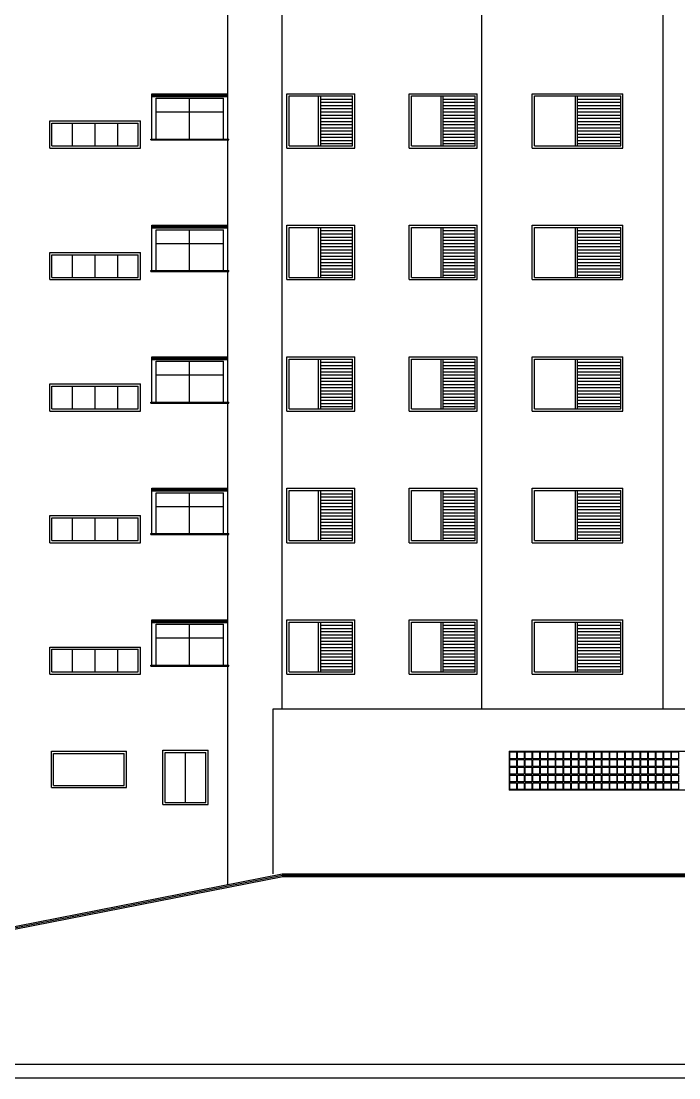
# Model space of a CAD drawing. Header units: millimetres. Extents: x 2200 to 2403, y 2380 to 2511.
# Drawn here: x 2372.18 to 2386.68, y 2464.37 to 2487.67 of the extents above; entities that cross this region are included whole.
import ezdxf

# ---------------------------------------------------------------- set-up
doc = ezdxf.new("R2010")
doc.units = ezdxf.units.MM

msp = doc.modelspace()

# ---------------------------------------------------------------- linework, layer by layer
at = {"color": 5}
msp.add_line((2377.93783, 2472.50758), (2377.93783, 2503.01758), dxfattribs=at)
at = {"color": 3}
for p, q in [((2382.33783, 2486.46758), (2382.33783, 2489.36758)), ((2386.33783, 2486.46758), (2386.33783, 2489.36758)), ((2382.33783, 2483.56758), (2382.33783, 2486.46758)), ((2386.33783, 2483.56758), (2386.33783, 2486.46758)), ((2382.33783, 2480.66758), (2382.33783, 2483.56758)), ((2386.33783, 2480.66758), (2386.33783, 2483.56758)), ((2382.33783, 2477.76758), (2382.33783, 2480.66758)), ((2386.33783, 2477.76758), (2386.33783, 2480.66758)), ((2382.33783, 2474.86758), (2382.33783, 2477.76758)), ((2386.33783, 2474.86758), (2386.33783, 2477.76758)), ((2382.33783, 2472.50758), (2382.33783, 2474.86758)), ((2386.33783, 2472.50758), (2386.33783, 2474.86758))]:
    msp.add_line(p, q, dxfattribs=at)
at = {"color": 4}
for p, q in [((2376.73783, 2486.06758), (2376.73783, 2487.94758)), ((2375.05783, 2486.04758), (2376.73783, 2486.04758)), ((2375.05783, 2486.02758), (2376.73783, 2486.02758)), ((2375.05783, 2486.00758), (2376.73783, 2486.00758)), ((2375.03783, 2485.06758), (2376.75783, 2485.06758)), ((2375.03783, 2485.04758), (2375.03783, 2485.06758)), ((2375.03783, 2485.04758), (2376.75783, 2485.04758)), ((2376.73783, 2483.16758), (2376.73783, 2485.04758)), ((2376.75783, 2485.04758), (2376.75783, 2485.06758)), ((2375.05783, 2483.14758), (2376.73783, 2483.14758)), ((2375.05783, 2483.12758), (2376.73783, 2483.12758)), ((2375.05783, 2483.10758), (2376.73783, 2483.10758)), ((2375.03783, 2482.16758), (2376.75783, 2482.16758)), ((2375.03783, 2482.14758), (2375.03783, 2482.16758)), ((2376.75783, 2482.14758), (2376.75783, 2482.16758)), ((2375.03783, 2482.14758), (2376.75783, 2482.14758)), ((2376.73783, 2480.26758), (2376.73783, 2482.14758)), ((2375.05783, 2480.24758), (2376.73783, 2480.24758)), ((2375.05783, 2480.22758), (2376.73783, 2480.22758)), ((2375.05783, 2480.20758), (2376.73783, 2480.20758)), ((2375.03783, 2479.26758), (2376.75783, 2479.26758)), ((2375.03783, 2479.24758), (2375.03783, 2479.26758)), ((2375.03783, 2479.24758), (2376.75783, 2479.24758)), ((2376.73783, 2477.36758), (2376.73783, 2479.24758)), ((2376.75783, 2479.24758), (2376.75783, 2479.26758)), ((2375.05783, 2477.34758), (2376.73783, 2477.34758)), ((2375.05783, 2477.32758), (2376.73783, 2477.32758)), ((2375.05783, 2477.30758), (2376.73783, 2477.30758)), ((2375.03783, 2476.34758), (2375.03783, 2476.36758)), ((2375.03783, 2476.36758), (2376.75783, 2476.36758)), ((2375.03783, 2476.34758), (2376.75783, 2476.34758)), ((2376.73783, 2474.46758), (2376.73783, 2476.34758)), ((2376.75783, 2476.34758), (2376.75783, 2476.36758)), ((2375.05783, 2474.44758), (2376.73783, 2474.44758)), ((2375.05783, 2474.42758), (2376.73783, 2474.42758)), ((2375.05783, 2474.40758), (2376.73783, 2474.40758)), ((2375.03783, 2473.46758), (2376.75783, 2473.46758)), ((2375.03783, 2473.44758), (2375.03783, 2473.46758)), ((2375.03783, 2473.44758), (2376.75783, 2473.44758)), ((2376.73783, 2468.63199), (2376.73783, 2473.44758)), ((2376.75783, 2473.44758), (2376.75783, 2473.46758)), ((2382.93783, 2471.56758), (2382.93783, 2470.70758)), ((2382.93783, 2471.56758), (2390.43234, 2471.56758)), ((2382.95308, 2471.55472), (2383.10308, 2471.55472)), ((2382.95308, 2471.40472), (2382.95308, 2471.55472)), ((2383.10308, 2471.55472), (2383.10308, 2471.40472)), ((2383.12308, 2471.55472), (2383.27308, 2471.55472)), ((2383.12308, 2471.40472), (2383.12308, 2471.55472)), ((2383.27308, 2471.55472), (2383.27308, 2471.40472)), ((2383.29308, 2471.55472), (2383.44308, 2471.55472)), ((2383.29308, 2471.40472), (2383.29308, 2471.55472)), ((2383.44308, 2471.55472), (2383.44308, 2471.40472)), ((2383.46308, 2471.55472), (2383.61308, 2471.55472)), ((2383.46308, 2471.40472), (2383.46308, 2471.55472)), ((2383.61308, 2471.55472), (2383.61308, 2471.40472)), ((2383.63308, 2471.55472), (2383.78308, 2471.55472)), ((2383.63308, 2471.40472), (2383.63308, 2471.55472)), ((2383.78308, 2471.55472), (2383.78308, 2471.40472)), ((2383.80308, 2471.55472), (2383.95308, 2471.55472)), ((2383.80308, 2471.40472), (2383.80308, 2471.55472)), ((2383.95308, 2471.55472), (2383.95308, 2471.40472)), ((2383.97308, 2471.55472), (2384.12308, 2471.55472)), ((2383.97308, 2471.40472), (2383.97308, 2471.55472)), ((2384.12308, 2471.55472), (2384.12308, 2471.40472)), ((2384.14308, 2471.55472), (2384.29308, 2471.55472)), ((2384.14308, 2471.40472), (2384.14308, 2471.55472)), ((2384.29308, 2471.55472), (2384.29308, 2471.40472)), ((2384.31308, 2471.55472), (2384.46308, 2471.55472)), ((2384.31308, 2471.40472), (2384.31308, 2471.55472)), ((2384.46308, 2471.55472), (2384.46308, 2471.40472)), ((2384.48308, 2471.55472), (2384.63308, 2471.55472)), ((2384.48308, 2471.40472), (2384.48308, 2471.55472)), ((2384.63308, 2471.55472), (2384.63308, 2471.40472)), ((2384.65308, 2471.55472), (2384.80308, 2471.55472)), ((2384.65308, 2471.40472), (2384.65308, 2471.55472)), ((2384.80308, 2471.55472), (2384.80308, 2471.40472)), ((2384.82308, 2471.55472), (2384.97308, 2471.55472)), ((2384.82308, 2471.40472), (2384.82308, 2471.55472)), ((2384.97308, 2471.55472), (2384.97308, 2471.40472)), ((2384.99308, 2471.55472), (2385.14308, 2471.55472)), ((2384.99308, 2471.40472), (2384.99308, 2471.55472)), ((2385.14308, 2471.55472), (2385.14308, 2471.40472)), ((2385.16308, 2471.55472), (2385.31308, 2471.55472)), ((2385.16308, 2471.40472), (2385.16308, 2471.55472)), ((2385.31308, 2471.55472), (2385.31308, 2471.40472)), ((2385.33308, 2471.55472), (2385.48308, 2471.55472)), ((2385.33308, 2471.40472), (2385.33308, 2471.55472)), ((2385.48308, 2471.55472), (2385.48308, 2471.40472)), ((2385.50308, 2471.55472), (2385.65308, 2471.55472)), ((2385.50308, 2471.40472), (2385.50308, 2471.55472)), ((2385.65308, 2471.55472), (2385.65308, 2471.40472)), ((2385.67308, 2471.55472), (2385.82308, 2471.55472)), ((2385.67308, 2471.40472), (2385.67308, 2471.55472)), ((2385.82308, 2471.55472), (2385.82308, 2471.40472)), ((2385.84308, 2471.55472), (2385.99308, 2471.55472)), ((2385.84308, 2471.40472), (2385.84308, 2471.55472)), ((2385.99308, 2471.55472), (2385.99308, 2471.40472)), ((2386.01308, 2471.55472), (2386.16308, 2471.55472)), ((2386.01308, 2471.40472), (2386.01308, 2471.55472)), ((2386.16308, 2471.55472), (2386.16308, 2471.40472)), ((2386.18308, 2471.55472), (2386.33308, 2471.55472)), ((2386.18308, 2471.40472), (2386.18308, 2471.55472)), ((2386.33308, 2471.55472), (2386.33308, 2471.40472)), ((2386.35308, 2471.55472), (2386.50308, 2471.55472)), ((2386.35308, 2471.40472), (2386.35308, 2471.55472)), ((2386.50308, 2471.55472), (2386.50308, 2471.40472)), ((2386.52308, 2471.55472), (2386.67308, 2471.55472)), ((2386.52308, 2471.40472), (2386.52308, 2471.55472)), ((2386.67308, 2471.55472), (2386.67308, 2471.40472)), ((2383.10308, 2471.40472), (2382.95308, 2471.40472)), ((2382.95308, 2471.38472), (2383.10308, 2471.38472)), ((2382.95308, 2471.23472), (2382.95308, 2471.38472)), ((2383.10308, 2471.23472), (2382.95308, 2471.23472)), ((2382.95308, 2471.21472), (2383.10308, 2471.21472)), ((2382.95308, 2471.06472), (2382.95308, 2471.21472)), ((2383.10308, 2471.38472), (2383.10308, 2471.23472)), ((2383.10308, 2471.21472), (2383.10308, 2471.06472)), ((2383.27308, 2471.40472), (2383.12308, 2471.40472)), ((2383.12308, 2471.38472), (2383.27308, 2471.38472)), ((2383.12308, 2471.23472), (2383.12308, 2471.38472)), ((2383.27308, 2471.23472), (2383.12308, 2471.23472)), ((2383.12308, 2471.21472), (2383.27308, 2471.21472)), ((2383.12308, 2471.06472), (2383.12308, 2471.21472)), ((2383.27308, 2471.38472), (2383.27308, 2471.23472)), ((2383.27308, 2471.21472), (2383.27308, 2471.06472)), ((2383.44308, 2471.40472), (2383.29308, 2471.40472)), ((2383.29308, 2471.38472), (2383.44308, 2471.38472)), ((2383.29308, 2471.23472), (2383.29308, 2471.38472)), ((2383.44308, 2471.23472), (2383.29308, 2471.23472)), ((2383.29308, 2471.21472), (2383.44308, 2471.21472)), ((2383.29308, 2471.06472), (2383.29308, 2471.21472)), ((2383.44308, 2471.38472), (2383.44308, 2471.23472)), ((2383.44308, 2471.21472), (2383.44308, 2471.06472)), ((2383.61308, 2471.40472), (2383.46308, 2471.40472)), ((2383.46308, 2471.38472), (2383.61308, 2471.38472)), ((2383.46308, 2471.23472), (2383.46308, 2471.38472)), ((2383.61308, 2471.23472), (2383.46308, 2471.23472)), ((2383.46308, 2471.21472), (2383.61308, 2471.21472)), ((2383.46308, 2471.06472), (2383.46308, 2471.21472)), ((2383.61308, 2471.38472), (2383.61308, 2471.23472)), ((2383.61308, 2471.21472), (2383.61308, 2471.06472)), ((2383.78308, 2471.40472), (2383.63308, 2471.40472)), ((2383.63308, 2471.38472), (2383.78308, 2471.38472)), ((2383.63308, 2471.23472), (2383.63308, 2471.38472)), ((2383.78308, 2471.23472), (2383.63308, 2471.23472)), ((2383.63308, 2471.21472), (2383.78308, 2471.21472)), ((2383.63308, 2471.06472), (2383.63308, 2471.21472)), ((2383.78308, 2471.38472), (2383.78308, 2471.23472)), ((2383.78308, 2471.21472), (2383.78308, 2471.06472)), ((2383.95308, 2471.40472), (2383.80308, 2471.40472)), ((2383.80308, 2471.38472), (2383.95308, 2471.38472)), ((2383.80308, 2471.23472), (2383.80308, 2471.38472)), ((2383.95308, 2471.23472), (2383.80308, 2471.23472)), ((2383.80308, 2471.21472), (2383.95308, 2471.21472)), ((2383.80308, 2471.06472), (2383.80308, 2471.21472)), ((2383.95308, 2471.38472), (2383.95308, 2471.23472)), ((2383.95308, 2471.21472), (2383.95308, 2471.06472)), ((2384.12308, 2471.40472), (2383.97308, 2471.40472)), ((2383.97308, 2471.38472), (2384.12308, 2471.38472)), ((2383.97308, 2471.23472), (2383.97308, 2471.38472)), ((2384.12308, 2471.23472), (2383.97308, 2471.23472)), ((2383.97308, 2471.21472), (2384.12308, 2471.21472)), ((2383.97308, 2471.06472), (2383.97308, 2471.21472)), ((2384.12308, 2471.38472), (2384.12308, 2471.23472)), ((2384.12308, 2471.21472), (2384.12308, 2471.06472)), ((2384.29308, 2471.40472), (2384.14308, 2471.40472)), ((2384.14308, 2471.38472), (2384.29308, 2471.38472)), ((2384.14308, 2471.23472), (2384.14308, 2471.38472)), ((2384.29308, 2471.23472), (2384.14308, 2471.23472)), ((2384.14308, 2471.21472), (2384.29308, 2471.21472)), ((2384.14308, 2471.06472), (2384.14308, 2471.21472)), ((2384.29308, 2471.38472), (2384.29308, 2471.23472)), ((2384.29308, 2471.21472), (2384.29308, 2471.06472)), ((2384.46308, 2471.40472), (2384.31308, 2471.40472)), ((2384.31308, 2471.38472), (2384.46308, 2471.38472)), ((2384.31308, 2471.23472), (2384.31308, 2471.38472)), ((2384.46308, 2471.23472), (2384.31308, 2471.23472)), ((2384.31308, 2471.21472), (2384.46308, 2471.21472)), ((2384.31308, 2471.06472), (2384.31308, 2471.21472)), ((2384.46308, 2471.38472), (2384.46308, 2471.23472)), ((2384.46308, 2471.21472), (2384.46308, 2471.06472)), ((2384.63308, 2471.40472), (2384.48308, 2471.40472)), ((2384.48308, 2471.38472), (2384.63308, 2471.38472)), ((2384.48308, 2471.23472), (2384.48308, 2471.38472)), ((2384.63308, 2471.23472), (2384.48308, 2471.23472)), ((2384.48308, 2471.21472), (2384.63308, 2471.21472)), ((2384.48308, 2471.06472), (2384.48308, 2471.21472)), ((2384.63308, 2471.38472), (2384.63308, 2471.23472)), ((2384.63308, 2471.21472), (2384.63308, 2471.06472)), ((2384.80308, 2471.40472), (2384.65308, 2471.40472)), ((2384.65308, 2471.38472), (2384.80308, 2471.38472)), ((2384.65308, 2471.23472), (2384.65308, 2471.38472)), ((2384.80308, 2471.23472), (2384.65308, 2471.23472)), ((2384.65308, 2471.21472), (2384.80308, 2471.21472)), ((2384.65308, 2471.06472), (2384.65308, 2471.21472)), ((2384.80308, 2471.38472), (2384.80308, 2471.23472)), ((2384.80308, 2471.21472), (2384.80308, 2471.06472)), ((2384.97308, 2471.40472), (2384.82308, 2471.40472)), ((2384.82308, 2471.38472), (2384.97308, 2471.38472)), ((2384.82308, 2471.23472), (2384.82308, 2471.38472)), ((2384.97308, 2471.23472), (2384.82308, 2471.23472)), ((2384.82308, 2471.21472), (2384.97308, 2471.21472)), ((2384.82308, 2471.06472), (2384.82308, 2471.21472)), ((2384.97308, 2471.38472), (2384.97308, 2471.23472)), ((2384.97308, 2471.21472), (2384.97308, 2471.06472)), ((2385.14308, 2471.40472), (2384.99308, 2471.40472)), ((2384.99308, 2471.38472), (2385.14308, 2471.38472)), ((2384.99308, 2471.23472), (2384.99308, 2471.38472)), ((2385.14308, 2471.23472), (2384.99308, 2471.23472)), ((2384.99308, 2471.21472), (2385.14308, 2471.21472)), ((2384.99308, 2471.06472), (2384.99308, 2471.21472)), ((2385.14308, 2471.38472), (2385.14308, 2471.23472)), ((2385.14308, 2471.21472), (2385.14308, 2471.06472)), ((2385.31308, 2471.40472), (2385.16308, 2471.40472)), ((2385.16308, 2471.38472), (2385.31308, 2471.38472)), ((2385.16308, 2471.23472), (2385.16308, 2471.38472)), ((2385.31308, 2471.23472), (2385.16308, 2471.23472)), ((2385.16308, 2471.21472), (2385.31308, 2471.21472)), ((2385.16308, 2471.06472), (2385.16308, 2471.21472)), ((2385.31308, 2471.38472), (2385.31308, 2471.23472)), ((2385.31308, 2471.21472), (2385.31308, 2471.06472)), ((2385.48308, 2471.40472), (2385.33308, 2471.40472)), ((2385.33308, 2471.38472), (2385.48308, 2471.38472)), ((2385.33308, 2471.23472), (2385.33308, 2471.38472)), ((2385.48308, 2471.23472), (2385.33308, 2471.23472)), ((2385.33308, 2471.21472), (2385.48308, 2471.21472)), ((2385.33308, 2471.06472), (2385.33308, 2471.21472)), ((2385.48308, 2471.38472), (2385.48308, 2471.23472)), ((2385.48308, 2471.21472), (2385.48308, 2471.06472)), ((2385.65308, 2471.40472), (2385.50308, 2471.40472)), ((2385.50308, 2471.38472), (2385.65308, 2471.38472)), ((2385.50308, 2471.23472), (2385.50308, 2471.38472)), ((2385.65308, 2471.23472), (2385.50308, 2471.23472)), ((2385.50308, 2471.21472), (2385.65308, 2471.21472)), ((2385.50308, 2471.06472), (2385.50308, 2471.21472)), ((2385.65308, 2471.38472), (2385.65308, 2471.23472)), ((2385.65308, 2471.21472), (2385.65308, 2471.06472)), ((2385.82308, 2471.40472), (2385.67308, 2471.40472)), ((2385.67308, 2471.38472), (2385.82308, 2471.38472)), ((2385.67308, 2471.23472), (2385.67308, 2471.38472)), ((2385.82308, 2471.23472), (2385.67308, 2471.23472)), ((2385.67308, 2471.21472), (2385.82308, 2471.21472)), ((2385.67308, 2471.06472), (2385.67308, 2471.21472)), ((2385.82308, 2471.38472), (2385.82308, 2471.23472)), ((2385.82308, 2471.21472), (2385.82308, 2471.06472)), ((2385.99308, 2471.40472), (2385.84308, 2471.40472)), ((2385.84308, 2471.38472), (2385.99308, 2471.38472)), ((2385.84308, 2471.23472), (2385.84308, 2471.38472)), ((2385.99308, 2471.23472), (2385.84308, 2471.23472)), ((2385.84308, 2471.21472), (2385.99308, 2471.21472)), ((2385.84308, 2471.06472), (2385.84308, 2471.21472)), ((2385.99308, 2471.38472), (2385.99308, 2471.23472)), ((2385.99308, 2471.21472), (2385.99308, 2471.06472)), ((2386.16308, 2471.40472), (2386.01308, 2471.40472)), ((2386.01308, 2471.38472), (2386.16308, 2471.38472)), ((2386.01308, 2471.23472), (2386.01308, 2471.38472)), ((2386.16308, 2471.23472), (2386.01308, 2471.23472)), ((2386.01308, 2471.21472), (2386.16308, 2471.21472)), ((2386.01308, 2471.06472), (2386.01308, 2471.21472)), ((2386.16308, 2471.38472), (2386.16308, 2471.23472)), ((2386.16308, 2471.21472), (2386.16308, 2471.06472)), ((2386.33308, 2471.40472), (2386.18308, 2471.40472)), ((2386.18308, 2471.38472), (2386.33308, 2471.38472)), ((2386.18308, 2471.23472), (2386.18308, 2471.38472)), ((2386.33308, 2471.23472), (2386.18308, 2471.23472)), ((2386.18308, 2471.21472), (2386.33308, 2471.21472)), ((2386.18308, 2471.06472), (2386.18308, 2471.21472)), ((2386.33308, 2471.38472), (2386.33308, 2471.23472)), ((2386.33308, 2471.21472), (2386.33308, 2471.06472)), ((2386.50308, 2471.40472), (2386.35308, 2471.40472)), ((2386.35308, 2471.38472), (2386.50308, 2471.38472)), ((2386.35308, 2471.23472), (2386.35308, 2471.38472)), ((2386.50308, 2471.23472), (2386.35308, 2471.23472)), ((2386.35308, 2471.21472), (2386.50308, 2471.21472)), ((2386.35308, 2471.06472), (2386.35308, 2471.21472)), ((2386.50308, 2471.38472), (2386.50308, 2471.23472)), ((2386.50308, 2471.21472), (2386.50308, 2471.06472)), ((2386.67308, 2471.40472), (2386.52308, 2471.40472)), ((2386.52308, 2471.38472), (2386.67308, 2471.38472)), ((2386.52308, 2471.23472), (2386.52308, 2471.38472)), ((2386.67308, 2471.23472), (2386.52308, 2471.23472)), ((2386.52308, 2471.21472), (2386.67308, 2471.21472)), ((2386.52308, 2471.06472), (2386.52308, 2471.21472)), ((2386.67308, 2471.38472), (2386.67308, 2471.23472)), ((2386.67308, 2471.21472), (2386.67308, 2471.06472)), ((2383.10308, 2471.06472), (2382.95308, 2471.06472)), ((2382.95308, 2471.04472), (2383.10308, 2471.04472)), ((2382.95308, 2470.89472), (2382.95308, 2471.04472)), ((2383.10308, 2471.04472), (2383.10308, 2470.89472)), ((2383.27308, 2471.06472), (2383.12308, 2471.06472)), ((2383.12308, 2471.04472), (2383.27308, 2471.04472)), ((2383.12308, 2470.89472), (2383.12308, 2471.04472)), ((2383.27308, 2471.04472), (2383.27308, 2470.89472)), ((2383.44308, 2471.06472), (2383.29308, 2471.06472)), ((2383.29308, 2471.04472), (2383.44308, 2471.04472)), ((2383.29308, 2470.89472), (2383.29308, 2471.04472)), ((2383.44308, 2471.04472), (2383.44308, 2470.89472)), ((2383.61308, 2471.06472), (2383.46308, 2471.06472)), ((2383.46308, 2471.04472), (2383.61308, 2471.04472)), ((2383.46308, 2470.89472), (2383.46308, 2471.04472)), ((2383.61308, 2471.04472), (2383.61308, 2470.89472)), ((2383.78308, 2471.06472), (2383.63308, 2471.06472)), ((2383.63308, 2471.04472), (2383.78308, 2471.04472)), ((2383.63308, 2470.89472), (2383.63308, 2471.04472)), ((2383.78308, 2471.04472), (2383.78308, 2470.89472)), ((2383.95308, 2471.06472), (2383.80308, 2471.06472)), ((2383.80308, 2471.04472), (2383.95308, 2471.04472)), ((2383.80308, 2470.89472), (2383.80308, 2471.04472)), ((2383.95308, 2471.04472), (2383.95308, 2470.89472)), ((2384.12308, 2471.06472), (2383.97308, 2471.06472)), ((2383.97308, 2471.04472), (2384.12308, 2471.04472)), ((2383.97308, 2470.89472), (2383.97308, 2471.04472)), ((2384.12308, 2471.04472), (2384.12308, 2470.89472)), ((2384.29308, 2471.06472), (2384.14308, 2471.06472)), ((2384.14308, 2471.04472), (2384.29308, 2471.04472)), ((2384.14308, 2470.89472), (2384.14308, 2471.04472)), ((2384.29308, 2471.04472), (2384.29308, 2470.89472)), ((2384.46308, 2471.06472), (2384.31308, 2471.06472)), ((2384.31308, 2471.04472), (2384.46308, 2471.04472)), ((2384.31308, 2470.89472), (2384.31308, 2471.04472)), ((2384.46308, 2471.04472), (2384.46308, 2470.89472)), ((2384.63308, 2471.06472), (2384.48308, 2471.06472)), ((2384.48308, 2471.04472), (2384.63308, 2471.04472)), ((2384.48308, 2470.89472), (2384.48308, 2471.04472)), ((2384.63308, 2471.04472), (2384.63308, 2470.89472)), ((2384.80308, 2471.06472), (2384.65308, 2471.06472)), ((2384.65308, 2471.04472), (2384.80308, 2471.04472)), ((2384.65308, 2470.89472), (2384.65308, 2471.04472)), ((2384.80308, 2471.04472), (2384.80308, 2470.89472)), ((2384.97308, 2471.06472), (2384.82308, 2471.06472)), ((2384.82308, 2471.04472), (2384.97308, 2471.04472)), ((2384.82308, 2470.89472), (2384.82308, 2471.04472)), ((2384.97308, 2471.04472), (2384.97308, 2470.89472)), ((2385.14308, 2471.06472), (2384.99308, 2471.06472)), ((2384.99308, 2471.04472), (2385.14308, 2471.04472)), ((2384.99308, 2470.89472), (2384.99308, 2471.04472)), ((2385.14308, 2471.04472), (2385.14308, 2470.89472)), ((2385.31308, 2471.06472), (2385.16308, 2471.06472)), ((2385.16308, 2471.04472), (2385.31308, 2471.04472)), ((2385.16308, 2470.89472), (2385.16308, 2471.04472)), ((2385.31308, 2471.04472), (2385.31308, 2470.89472)), ((2385.48308, 2471.06472), (2385.33308, 2471.06472)), ((2385.33308, 2471.04472), (2385.48308, 2471.04472)), ((2385.33308, 2470.89472), (2385.33308, 2471.04472)), ((2385.48308, 2471.04472), (2385.48308, 2470.89472)), ((2385.65308, 2471.06472), (2385.50308, 2471.06472)), ((2385.50308, 2471.04472), (2385.65308, 2471.04472)), ((2385.50308, 2470.89472), (2385.50308, 2471.04472)), ((2385.65308, 2471.04472), (2385.65308, 2470.89472)), ((2385.82308, 2471.06472), (2385.67308, 2471.06472)), ((2385.67308, 2471.04472), (2385.82308, 2471.04472)), ((2385.67308, 2470.89472), (2385.67308, 2471.04472)), ((2385.82308, 2471.04472), (2385.82308, 2470.89472)), ((2385.99308, 2471.06472), (2385.84308, 2471.06472)), ((2385.84308, 2471.04472), (2385.99308, 2471.04472)), ((2385.84308, 2470.89472), (2385.84308, 2471.04472)), ((2385.99308, 2471.04472), (2385.99308, 2470.89472)), ((2386.16308, 2471.06472), (2386.01308, 2471.06472)), ((2386.01308, 2471.04472), (2386.16308, 2471.04472)), ((2386.01308, 2470.89472), (2386.01308, 2471.04472)), ((2386.16308, 2471.04472), (2386.16308, 2470.89472)), ((2386.33308, 2471.06472), (2386.18308, 2471.06472)), ((2386.18308, 2471.04472), (2386.33308, 2471.04472)), ((2386.18308, 2470.89472), (2386.18308, 2471.04472)), ((2386.33308, 2471.04472), (2386.33308, 2470.89472)), ((2386.50308, 2471.06472), (2386.35308, 2471.06472)), ((2386.35308, 2471.04472), (2386.50308, 2471.04472)), ((2386.35308, 2470.89472), (2386.35308, 2471.04472)), ((2386.50308, 2471.04472), (2386.50308, 2470.89472)), ((2386.67308, 2471.06472), (2386.52308, 2471.06472)), ((2386.52308, 2471.04472), (2386.67308, 2471.04472)), ((2386.52308, 2470.89472), (2386.52308, 2471.04472)), ((2386.67308, 2471.04472), (2386.67308, 2470.89472)), ((2383.10308, 2470.89472), (2382.95308, 2470.89472)), ((2382.95308, 2470.87472), (2383.10308, 2470.87472)), ((2382.95308, 2470.72472), (2382.95308, 2470.87472)), ((2383.10308, 2470.87472), (2383.10308, 2470.72472)), ((2383.27308, 2470.89472), (2383.12308, 2470.89472)), ((2383.12308, 2470.87472), (2383.27308, 2470.87472)), ((2383.12308, 2470.72472), (2383.12308, 2470.87472)), ((2383.27308, 2470.87472), (2383.27308, 2470.72472)), ((2383.44308, 2470.89472), (2383.29308, 2470.89472)), ((2383.29308, 2470.87472), (2383.44308, 2470.87472)), ((2383.29308, 2470.72472), (2383.29308, 2470.87472)), ((2383.44308, 2470.87472), (2383.44308, 2470.72472)), ((2383.61308, 2470.89472), (2383.46308, 2470.89472)), ((2383.46308, 2470.87472), (2383.61308, 2470.87472)), ((2383.46308, 2470.72472), (2383.46308, 2470.87472)), ((2383.61308, 2470.87472), (2383.61308, 2470.72472)), ((2383.78308, 2470.89472), (2383.63308, 2470.89472)), ((2383.63308, 2470.87472), (2383.78308, 2470.87472)), ((2383.63308, 2470.72472), (2383.63308, 2470.87472)), ((2383.78308, 2470.87472), (2383.78308, 2470.72472)), ((2383.95308, 2470.89472), (2383.80308, 2470.89472)), ((2383.80308, 2470.87472), (2383.95308, 2470.87472)), ((2383.80308, 2470.72472), (2383.80308, 2470.87472)), ((2383.95308, 2470.87472), (2383.95308, 2470.72472)), ((2384.12308, 2470.89472), (2383.97308, 2470.89472)), ((2383.97308, 2470.87472), (2384.12308, 2470.87472)), ((2383.97308, 2470.72472), (2383.97308, 2470.87472)), ((2384.12308, 2470.87472), (2384.12308, 2470.72472)), ((2384.29308, 2470.89472), (2384.14308, 2470.89472)), ((2384.14308, 2470.87472), (2384.29308, 2470.87472)), ((2384.14308, 2470.72472), (2384.14308, 2470.87472)), ((2384.29308, 2470.87472), (2384.29308, 2470.72472)), ((2384.46308, 2470.89472), (2384.31308, 2470.89472)), ((2384.31308, 2470.87472), (2384.46308, 2470.87472)), ((2384.31308, 2470.72472), (2384.31308, 2470.87472)), ((2384.46308, 2470.87472), (2384.46308, 2470.72472)), ((2384.63308, 2470.89472), (2384.48308, 2470.89472)), ((2384.48308, 2470.87472), (2384.63308, 2470.87472)), ((2384.48308, 2470.72472), (2384.48308, 2470.87472)), ((2384.63308, 2470.87472), (2384.63308, 2470.72472)), ((2384.80308, 2470.89472), (2384.65308, 2470.89472)), ((2384.65308, 2470.87472), (2384.80308, 2470.87472)), ((2384.65308, 2470.72472), (2384.65308, 2470.87472)), ((2384.80308, 2470.87472), (2384.80308, 2470.72472)), ((2384.97308, 2470.89472), (2384.82308, 2470.89472)), ((2384.82308, 2470.87472), (2384.97308, 2470.87472)), ((2384.82308, 2470.72472), (2384.82308, 2470.87472)), ((2384.97308, 2470.87472), (2384.97308, 2470.72472)), ((2385.14308, 2470.89472), (2384.99308, 2470.89472)), ((2384.99308, 2470.87472), (2385.14308, 2470.87472)), ((2384.99308, 2470.72472), (2384.99308, 2470.87472)), ((2385.14308, 2470.87472), (2385.14308, 2470.72472)), ((2385.31308, 2470.89472), (2385.16308, 2470.89472)), ((2385.16308, 2470.87472), (2385.31308, 2470.87472)), ((2385.16308, 2470.72472), (2385.16308, 2470.87472)), ((2385.31308, 2470.87472), (2385.31308, 2470.72472)), ((2385.48308, 2470.89472), (2385.33308, 2470.89472)), ((2385.33308, 2470.87472), (2385.48308, 2470.87472)), ((2385.33308, 2470.72472), (2385.33308, 2470.87472)), ((2385.48308, 2470.87472), (2385.48308, 2470.72472)), ((2385.65308, 2470.89472), (2385.50308, 2470.89472)), ((2385.50308, 2470.87472), (2385.65308, 2470.87472)), ((2385.50308, 2470.72472), (2385.50308, 2470.87472)), ((2385.65308, 2470.87472), (2385.65308, 2470.72472)), ((2385.82308, 2470.89472), (2385.67308, 2470.89472)), ((2385.67308, 2470.87472), (2385.82308, 2470.87472)), ((2385.67308, 2470.72472), (2385.67308, 2470.87472)), ((2385.82308, 2470.87472), (2385.82308, 2470.72472)), ((2385.99308, 2470.89472), (2385.84308, 2470.89472)), ((2385.84308, 2470.87472), (2385.99308, 2470.87472)), ((2385.84308, 2470.72472), (2385.84308, 2470.87472)), ((2385.99308, 2470.87472), (2385.99308, 2470.72472)), ((2386.16308, 2470.89472), (2386.01308, 2470.89472)), ((2386.01308, 2470.87472), (2386.16308, 2470.87472)), ((2386.01308, 2470.72472), (2386.01308, 2470.87472)), ((2386.16308, 2470.87472), (2386.16308, 2470.72472)), ((2386.33308, 2470.89472), (2386.18308, 2470.89472)), ((2386.18308, 2470.87472), (2386.33308, 2470.87472)), ((2386.18308, 2470.72472), (2386.18308, 2470.87472)), ((2386.33308, 2470.87472), (2386.33308, 2470.72472)), ((2386.50308, 2470.89472), (2386.35308, 2470.89472)), ((2386.35308, 2470.87472), (2386.50308, 2470.87472)), ((2386.35308, 2470.72472), (2386.35308, 2470.87472)), ((2386.50308, 2470.87472), (2386.50308, 2470.72472)), ((2386.67308, 2470.89472), (2386.52308, 2470.89472)), ((2386.52308, 2470.87472), (2386.67308, 2470.87472)), ((2386.52308, 2470.72472), (2386.52308, 2470.87472)), ((2386.67308, 2470.87472), (2386.67308, 2470.72472)), ((2390.43234, 2470.70758), (2382.93783, 2470.70758)), ((2383.10308, 2470.72472), (2382.95308, 2470.72472)), ((2383.27308, 2470.72472), (2383.12308, 2470.72472)), ((2383.44308, 2470.72472), (2383.29308, 2470.72472)), ((2383.61308, 2470.72472), (2383.46308, 2470.72472)), ((2383.78308, 2470.72472), (2383.63308, 2470.72472)), ((2383.95308, 2470.72472), (2383.80308, 2470.72472)), ((2384.12308, 2470.72472), (2383.97308, 2470.72472)), ((2384.29308, 2470.72472), (2384.14308, 2470.72472)), ((2384.46308, 2470.72472), (2384.31308, 2470.72472)), ((2384.63308, 2470.72472), (2384.48308, 2470.72472)), ((2384.80308, 2470.72472), (2384.65308, 2470.72472)), ((2384.97308, 2470.72472), (2384.82308, 2470.72472)), ((2385.14308, 2470.72472), (2384.99308, 2470.72472)), ((2385.31308, 2470.72472), (2385.16308, 2470.72472)), ((2385.48308, 2470.72472), (2385.33308, 2470.72472)), ((2385.65308, 2470.72472), (2385.50308, 2470.72472)), ((2385.82308, 2470.72472), (2385.67308, 2470.72472)), ((2385.99308, 2470.72472), (2385.84308, 2470.72472)), ((2386.16308, 2470.72472), (2386.01308, 2470.72472)), ((2386.33308, 2470.72472), (2386.18308, 2470.72472)), ((2386.50308, 2470.72472), (2386.35308, 2470.72472)), ((2386.67308, 2470.72472), (2386.52308, 2470.72472))]:
    msp.add_line(p, q, dxfattribs=at)
for p, q in [((2375.05783, 2486.06758), (2376.73783, 2486.06758)), ((2375.05783, 2485.06758), (2375.05783, 2486.06758)), ((2376.73783, 2485.06758), (2376.73783, 2486.06758)), ((2375.05783, 2483.16758), (2376.73783, 2483.16758)), ((2375.05783, 2482.16758), (2375.05783, 2483.16758)), ((2376.73783, 2482.16758), (2376.73783, 2483.16758)), ((2375.05783, 2480.26758), (2376.73783, 2480.26758)), ((2375.05783, 2479.26758), (2375.05783, 2480.26758)), ((2376.73783, 2479.26758), (2376.73783, 2480.26758)), ((2375.05783, 2476.36758), (2375.05783, 2477.36758)), ((2375.05783, 2477.36758), (2376.73783, 2477.36758)), ((2376.73783, 2476.36758), (2376.73783, 2477.36758)), ((2375.05783, 2474.46758), (2376.73783, 2474.46758)), ((2375.05783, 2473.46758), (2375.05783, 2474.46758)), ((2376.73783, 2473.46758), (2376.73783, 2474.46758)), ((2362.14745, 2465.76758), (2377.93783, 2468.86758)), ((2362.15323, 2465.73814), (2377.94361, 2468.83814)), ((2362.15901, 2465.7087), (2377.94938, 2468.8087)), ((2377.93783, 2468.86758), (2390.67783, 2468.86758)), ((2377.93783, 2468.83758), (2390.67783, 2468.83758)), ((2377.93783, 2468.80758), (2390.67783, 2468.80758)), ((2329.84394, 2464.66758), (2402.78219, 2464.66758))]:
    msp.add_line(p, q)
at = {"color": 1}
for p, q in [((2375.15783, 2485.96758), (2376.63783, 2485.96758)), ((2375.15783, 2485.06758), (2375.15783, 2485.96758)), ((2375.88783, 2485.06758), (2375.88783, 2485.96758)), ((2376.63783, 2485.06758), (2376.63783, 2485.96758)), ((2378.08783, 2484.91758), (2378.08783, 2486.01758)), ((2378.08783, 2486.01758), (2379.48783, 2486.01758)), ((2378.73783, 2484.91758), (2378.73783, 2486.01758)), ((2378.78783, 2484.91758), (2378.78783, 2486.01758)), ((2378.78783, 2485.94758), (2379.48783, 2485.94758)), ((2378.78783, 2485.87758), (2379.48783, 2485.87758)), ((2379.48783, 2484.91758), (2379.48783, 2486.01758)), ((2380.78783, 2486.01758), (2382.18783, 2486.01758)), ((2380.78783, 2484.91758), (2380.78783, 2486.01758)), ((2381.43783, 2484.91758), (2381.43783, 2486.01758)), ((2381.48783, 2484.91758), (2381.48783, 2486.01758)), ((2381.48783, 2485.94758), (2382.18783, 2485.94758)), ((2381.48783, 2485.87758), (2382.18783, 2485.87758)), ((2382.18783, 2484.91758), (2382.18783, 2486.01758)), ((2383.50036, 2486.01758), (2385.40036, 2486.01758)), ((2383.50036, 2484.91758), (2383.50036, 2486.01758)), ((2384.40036, 2484.91758), (2384.40036, 2486.01758)), ((2384.45036, 2484.91758), (2384.45036, 2486.01758)), ((2384.45036, 2485.94758), (2385.40036, 2485.94758)), ((2384.45036, 2485.87758), (2385.40036, 2485.87758)), ((2385.40036, 2484.91758), (2385.40036, 2486.01758)), ((2375.15783, 2485.66758), (2376.63783, 2485.66758)), ((2378.78783, 2485.80758), (2379.48783, 2485.80758)), ((2378.78783, 2485.73758), (2379.48783, 2485.73758)), ((2378.78783, 2485.66758), (2379.48783, 2485.66758)), ((2381.48783, 2485.80758), (2382.18783, 2485.80758)), ((2381.48783, 2485.73758), (2382.18783, 2485.73758)), ((2381.48783, 2485.66758), (2382.18783, 2485.66758)), ((2384.45036, 2485.80758), (2385.40036, 2485.80758)), ((2384.45036, 2485.73758), (2385.40036, 2485.73758)), ((2384.45036, 2485.66758), (2385.40036, 2485.66758)), ((2372.85783, 2484.91758), (2372.85783, 2485.41758)), ((2372.85783, 2485.41758), (2374.75783, 2485.41758)), ((2373.30783, 2484.91758), (2373.30783, 2485.41758)), ((2373.80783, 2484.91758), (2373.80783, 2485.41758)), ((2374.30783, 2484.91758), (2374.30783, 2485.41758)), ((2374.75783, 2484.91758), (2374.75783, 2485.41758)), ((2378.78783, 2485.59758), (2379.48783, 2485.59758)), ((2378.78783, 2485.52758), (2379.48783, 2485.52758)), ((2378.78783, 2485.45758), (2379.48783, 2485.45758)), ((2381.48783, 2485.59758), (2382.18783, 2485.59758)), ((2381.48783, 2485.52758), (2382.18783, 2485.52758)), ((2381.48783, 2485.45758), (2382.18783, 2485.45758)), ((2384.45036, 2485.59758), (2385.40036, 2485.59758)), ((2384.45036, 2485.52758), (2385.40036, 2485.52758)), ((2384.45036, 2485.45758), (2385.40036, 2485.45758)), ((2378.78783, 2485.38758), (2379.48783, 2485.38758)), ((2378.78783, 2485.31758), (2379.48783, 2485.31758)), ((2378.78783, 2485.24758), (2379.48783, 2485.24758)), ((2381.48783, 2485.38758), (2382.18783, 2485.38758)), ((2381.48783, 2485.31758), (2382.18783, 2485.31758)), ((2381.48783, 2485.24758), (2382.18783, 2485.24758)), ((2384.45036, 2485.38758), (2385.40036, 2485.38758)), ((2384.45036, 2485.31758), (2385.40036, 2485.31758)), ((2384.45036, 2485.24758), (2385.40036, 2485.24758)), ((2378.78783, 2485.17758), (2379.48783, 2485.17758)), ((2378.78783, 2485.10758), (2379.48783, 2485.10758)), ((2378.78783, 2485.03758), (2379.48783, 2485.03758)), ((2378.78783, 2484.96758), (2379.48783, 2484.96758)), ((2381.48783, 2485.17758), (2382.18783, 2485.17758)), ((2381.48783, 2485.10758), (2382.18783, 2485.10758)), ((2381.48783, 2485.03758), (2382.18783, 2485.03758)), ((2381.48783, 2484.96758), (2382.18783, 2484.96758)), ((2384.45036, 2485.17758), (2385.40036, 2485.17758)), ((2384.45036, 2485.10758), (2385.40036, 2485.10758)), ((2384.45036, 2485.03758), (2385.40036, 2485.03758)), ((2384.45036, 2484.96758), (2385.40036, 2484.96758)), ((2372.85783, 2484.91758), (2374.75783, 2484.91758)), ((2378.08783, 2484.91758), (2379.48783, 2484.91758)), ((2380.78783, 2484.91758), (2382.18783, 2484.91758)), ((2383.50036, 2484.91758), (2385.40036, 2484.91758)), ((2378.08783, 2482.01758), (2378.08783, 2483.11758)), ((2378.08783, 2483.11758), (2379.48783, 2483.11758)), ((2378.73783, 2482.01758), (2378.73783, 2483.11758)), ((2378.78783, 2482.01758), (2378.78783, 2483.11758)), ((2379.48783, 2482.01758), (2379.48783, 2483.11758)), ((2380.78783, 2483.11758), (2382.18783, 2483.11758)), ((2380.78783, 2482.01758), (2380.78783, 2483.11758)), ((2381.43783, 2482.01758), (2381.43783, 2483.11758)), ((2381.48783, 2482.01758), (2381.48783, 2483.11758)), ((2382.18783, 2482.01758), (2382.18783, 2483.11758)), ((2383.50036, 2483.11758), (2385.40036, 2483.11758)), ((2383.50036, 2482.01758), (2383.50036, 2483.11758)), ((2384.40036, 2482.01758), (2384.40036, 2483.11758)), ((2384.45036, 2482.01758), (2384.45036, 2483.11758)), ((2385.40036, 2482.01758), (2385.40036, 2483.11758)), ((2375.15783, 2483.06758), (2376.63783, 2483.06758)), ((2375.15783, 2482.16758), (2375.15783, 2483.06758)), ((2375.88783, 2482.16758), (2375.88783, 2483.06758)), ((2376.63783, 2482.16758), (2376.63783, 2483.06758)), ((2378.78783, 2483.04758), (2379.48783, 2483.04758)), ((2378.78783, 2482.97758), (2379.48783, 2482.97758)), ((2378.78783, 2482.90758), (2379.48783, 2482.90758)), ((2381.48783, 2483.04758), (2382.18783, 2483.04758)), ((2381.48783, 2482.97758), (2382.18783, 2482.97758)), ((2381.48783, 2482.90758), (2382.18783, 2482.90758)), ((2384.45036, 2483.04758), (2385.40036, 2483.04758)), ((2384.45036, 2482.97758), (2385.40036, 2482.97758)), ((2384.45036, 2482.90758), (2385.40036, 2482.90758)), ((2375.15783, 2482.76758), (2376.63783, 2482.76758)), ((2378.78783, 2482.83758), (2379.48783, 2482.83758)), ((2378.78783, 2482.76758), (2379.48783, 2482.76758)), ((2378.78783, 2482.69758), (2379.48783, 2482.69758)), ((2378.78783, 2482.62758), (2379.48783, 2482.62758)), ((2381.48783, 2482.83758), (2382.18783, 2482.83758)), ((2381.48783, 2482.76758), (2382.18783, 2482.76758)), ((2381.48783, 2482.69758), (2382.18783, 2482.69758)), ((2381.48783, 2482.62758), (2382.18783, 2482.62758)), ((2384.45036, 2482.83758), (2385.40036, 2482.83758)), ((2384.45036, 2482.76758), (2385.40036, 2482.76758)), ((2384.45036, 2482.69758), (2385.40036, 2482.69758)), ((2384.45036, 2482.62758), (2385.40036, 2482.62758)), ((2372.85783, 2482.01758), (2372.85783, 2482.51758)), ((2372.85783, 2482.51758), (2374.75783, 2482.51758)), ((2373.30783, 2482.01758), (2373.30783, 2482.51758)), ((2373.80783, 2482.01758), (2373.80783, 2482.51758)), ((2374.30783, 2482.01758), (2374.30783, 2482.51758)), ((2374.75783, 2482.01758), (2374.75783, 2482.51758)), ((2378.78783, 2482.55758), (2379.48783, 2482.55758)), ((2378.78783, 2482.48758), (2379.48783, 2482.48758)), ((2378.78783, 2482.41758), (2379.48783, 2482.41758)), ((2381.48783, 2482.55758), (2382.18783, 2482.55758)), ((2381.48783, 2482.48758), (2382.18783, 2482.48758)), ((2381.48783, 2482.41758), (2382.18783, 2482.41758)), ((2384.45036, 2482.55758), (2385.40036, 2482.55758)), ((2384.45036, 2482.48758), (2385.40036, 2482.48758)), ((2384.45036, 2482.41758), (2385.40036, 2482.41758)), ((2378.78783, 2482.34758), (2379.48783, 2482.34758)), ((2378.78783, 2482.27758), (2379.48783, 2482.27758)), ((2378.78783, 2482.20758), (2379.48783, 2482.20758)), ((2381.48783, 2482.34758), (2382.18783, 2482.34758)), ((2381.48783, 2482.27758), (2382.18783, 2482.27758)), ((2381.48783, 2482.20758), (2382.18783, 2482.20758)), ((2384.45036, 2482.34758), (2385.40036, 2482.34758)), ((2384.45036, 2482.27758), (2385.40036, 2482.27758)), ((2384.45036, 2482.20758), (2385.40036, 2482.20758)), ((2372.85783, 2482.01758), (2374.75783, 2482.01758)), ((2378.08783, 2482.01758), (2379.48783, 2482.01758)), ((2378.78783, 2482.13758), (2379.48783, 2482.13758)), ((2378.78783, 2482.06758), (2379.48783, 2482.06758)), ((2380.78783, 2482.01758), (2382.18783, 2482.01758)), ((2381.48783, 2482.13758), (2382.18783, 2482.13758)), ((2381.48783, 2482.06758), (2382.18783, 2482.06758)), ((2383.50036, 2482.01758), (2385.40036, 2482.01758)), ((2384.45036, 2482.13758), (2385.40036, 2482.13758)), ((2384.45036, 2482.06758), (2385.40036, 2482.06758)), ((2375.15783, 2480.16758), (2376.63783, 2480.16758)), ((2375.15783, 2479.26758), (2375.15783, 2480.16758)), ((2375.88783, 2479.26758), (2375.88783, 2480.16758)), ((2376.63783, 2479.26758), (2376.63783, 2480.16758)), ((2378.08783, 2479.11758), (2378.08783, 2480.21758)), ((2378.08783, 2480.21758), (2379.48783, 2480.21758)), ((2378.73783, 2479.11758), (2378.73783, 2480.21758)), ((2378.78783, 2479.11758), (2378.78783, 2480.21758)), ((2378.78783, 2480.14758), (2379.48783, 2480.14758)), ((2378.78783, 2480.07758), (2379.48783, 2480.07758)), ((2379.48783, 2479.11758), (2379.48783, 2480.21758)), ((2380.78783, 2480.21758), (2382.18783, 2480.21758)), ((2380.78783, 2479.11758), (2380.78783, 2480.21758)), ((2381.43783, 2479.11758), (2381.43783, 2480.21758)), ((2381.48783, 2479.11758), (2381.48783, 2480.21758)), ((2381.48783, 2480.14758), (2382.18783, 2480.14758)), ((2381.48783, 2480.07758), (2382.18783, 2480.07758)), ((2382.18783, 2479.11758), (2382.18783, 2480.21758)), ((2383.50036, 2480.21758), (2385.40036, 2480.21758)), ((2383.50036, 2479.11758), (2383.50036, 2480.21758)), ((2384.40036, 2479.11758), (2384.40036, 2480.21758)), ((2384.45036, 2479.11758), (2384.45036, 2480.21758)), ((2384.45036, 2480.14758), (2385.40036, 2480.14758)), ((2384.45036, 2480.07758), (2385.40036, 2480.07758)), ((2385.40036, 2479.11758), (2385.40036, 2480.21758)), ((2375.15783, 2479.86758), (2376.63783, 2479.86758)), ((2378.78783, 2480.00758), (2379.48783, 2480.00758)), ((2378.78783, 2479.93758), (2379.48783, 2479.93758)), ((2378.78783, 2479.86758), (2379.48783, 2479.86758)), ((2381.48783, 2480.00758), (2382.18783, 2480.00758)), ((2381.48783, 2479.93758), (2382.18783, 2479.93758)), ((2381.48783, 2479.86758), (2382.18783, 2479.86758)), ((2384.45036, 2480.00758), (2385.40036, 2480.00758)), ((2384.45036, 2479.93758), (2385.40036, 2479.93758)), ((2384.45036, 2479.86758), (2385.40036, 2479.86758)), ((2372.85783, 2479.11758), (2372.85783, 2479.61758)), ((2372.85783, 2479.61758), (2374.75783, 2479.61758)), ((2373.30783, 2479.11758), (2373.30783, 2479.61758)), ((2373.80783, 2479.11758), (2373.80783, 2479.61758)), ((2374.30783, 2479.11758), (2374.30783, 2479.61758)), ((2374.75783, 2479.11758), (2374.75783, 2479.61758)), ((2378.78783, 2479.79758), (2379.48783, 2479.79758)), ((2378.78783, 2479.72758), (2379.48783, 2479.72758)), ((2378.78783, 2479.65758), (2379.48783, 2479.65758)), ((2378.78783, 2479.58758), (2379.48783, 2479.58758)), ((2381.48783, 2479.79758), (2382.18783, 2479.79758)), ((2381.48783, 2479.72758), (2382.18783, 2479.72758)), ((2381.48783, 2479.65758), (2382.18783, 2479.65758)), ((2381.48783, 2479.58758), (2382.18783, 2479.58758)), ((2384.45036, 2479.79758), (2385.40036, 2479.79758)), ((2384.45036, 2479.72758), (2385.40036, 2479.72758)), ((2384.45036, 2479.65758), (2385.40036, 2479.65758)), ((2384.45036, 2479.58758), (2385.40036, 2479.58758)), ((2378.78783, 2479.51758), (2379.48783, 2479.51758)), ((2378.78783, 2479.44758), (2379.48783, 2479.44758)), ((2378.78783, 2479.37758), (2379.48783, 2479.37758)), ((2381.48783, 2479.51758), (2382.18783, 2479.51758)), ((2381.48783, 2479.44758), (2382.18783, 2479.44758)), ((2381.48783, 2479.37758), (2382.18783, 2479.37758)), ((2384.45036, 2479.51758), (2385.40036, 2479.51758)), ((2384.45036, 2479.44758), (2385.40036, 2479.44758)), ((2384.45036, 2479.37758), (2385.40036, 2479.37758)), ((2378.78783, 2479.30758), (2379.48783, 2479.30758)), ((2378.78783, 2479.23758), (2379.48783, 2479.23758)), ((2378.78783, 2479.16758), (2379.48783, 2479.16758)), ((2381.48783, 2479.30758), (2382.18783, 2479.30758)), ((2381.48783, 2479.23758), (2382.18783, 2479.23758)), ((2381.48783, 2479.16758), (2382.18783, 2479.16758)), ((2384.45036, 2479.30758), (2385.40036, 2479.30758)), ((2384.45036, 2479.23758), (2385.40036, 2479.23758)), ((2384.45036, 2479.16758), (2385.40036, 2479.16758)), ((2372.85783, 2479.11758), (2374.75783, 2479.11758)), ((2378.08783, 2479.11758), (2379.48783, 2479.11758)), ((2380.78783, 2479.11758), (2382.18783, 2479.11758)), ((2383.50036, 2479.11758), (2385.40036, 2479.11758)), ((2375.15783, 2476.36758), (2375.15783, 2477.26758)), ((2375.15783, 2477.26758), (2376.63783, 2477.26758)), ((2375.88783, 2476.36758), (2375.88783, 2477.26758)), ((2376.63783, 2476.36758), (2376.63783, 2477.26758)), ((2378.08783, 2476.21758), (2378.08783, 2477.31758)), ((2378.08783, 2477.31758), (2379.48783, 2477.31758)), ((2378.73783, 2476.21758), (2378.73783, 2477.31758)), ((2378.78783, 2476.21758), (2378.78783, 2477.31758)), ((2379.48783, 2476.21758), (2379.48783, 2477.31758)), ((2380.78783, 2477.31758), (2382.18783, 2477.31758)), ((2380.78783, 2476.21758), (2380.78783, 2477.31758)), ((2381.43783, 2476.21758), (2381.43783, 2477.31758)), ((2381.48783, 2476.21758), (2381.48783, 2477.31758)), ((2382.18783, 2476.21758), (2382.18783, 2477.31758)), ((2383.50036, 2477.31758), (2385.40036, 2477.31758)), ((2383.50036, 2476.21758), (2383.50036, 2477.31758)), ((2384.40036, 2476.21758), (2384.40036, 2477.31758)), ((2384.45036, 2476.21758), (2384.45036, 2477.31758)), ((2385.40036, 2476.21758), (2385.40036, 2477.31758)), ((2378.78783, 2477.24758), (2379.48783, 2477.24758)), ((2378.78783, 2477.17758), (2379.48783, 2477.17758)), ((2378.78783, 2477.10758), (2379.48783, 2477.10758)), ((2378.78783, 2477.03758), (2379.48783, 2477.03758)), ((2381.48783, 2477.24758), (2382.18783, 2477.24758)), ((2381.48783, 2477.17758), (2382.18783, 2477.17758)), ((2381.48783, 2477.10758), (2382.18783, 2477.10758)), ((2381.48783, 2477.03758), (2382.18783, 2477.03758)), ((2384.45036, 2477.24758), (2385.40036, 2477.24758)), ((2384.45036, 2477.17758), (2385.40036, 2477.17758)), ((2384.45036, 2477.10758), (2385.40036, 2477.10758)), ((2384.45036, 2477.03758), (2385.40036, 2477.03758)), ((2375.15783, 2476.96758), (2376.63783, 2476.96758)), ((2378.78783, 2476.96758), (2379.48783, 2476.96758)), ((2378.78783, 2476.89758), (2379.48783, 2476.89758)), ((2378.78783, 2476.82758), (2379.48783, 2476.82758)), ((2381.48783, 2476.96758), (2382.18783, 2476.96758)), ((2381.48783, 2476.89758), (2382.18783, 2476.89758)), ((2381.48783, 2476.82758), (2382.18783, 2476.82758)), ((2384.45036, 2476.96758), (2385.40036, 2476.96758)), ((2384.45036, 2476.89758), (2385.40036, 2476.89758)), ((2384.45036, 2476.82758), (2385.40036, 2476.82758)), ((2372.85783, 2476.21758), (2372.85783, 2476.71758)), ((2372.85783, 2476.71758), (2374.75783, 2476.71758)), ((2373.30783, 2476.21758), (2373.30783, 2476.71758)), ((2373.80783, 2476.21758), (2373.80783, 2476.71758)), ((2374.30783, 2476.21758), (2374.30783, 2476.71758)), ((2374.75783, 2476.21758), (2374.75783, 2476.71758)), ((2378.78783, 2476.75758), (2379.48783, 2476.75758)), ((2378.78783, 2476.68758), (2379.48783, 2476.68758)), ((2378.78783, 2476.61758), (2379.48783, 2476.61758)), ((2381.48783, 2476.75758), (2382.18783, 2476.75758)), ((2381.48783, 2476.68758), (2382.18783, 2476.68758)), ((2381.48783, 2476.61758), (2382.18783, 2476.61758)), ((2384.45036, 2476.75758), (2385.40036, 2476.75758)), ((2384.45036, 2476.68758), (2385.40036, 2476.68758)), ((2384.45036, 2476.61758), (2385.40036, 2476.61758)), ((2378.78783, 2476.54758), (2379.48783, 2476.54758)), ((2378.78783, 2476.47758), (2379.48783, 2476.47758)), ((2378.78783, 2476.40758), (2379.48783, 2476.40758)), ((2378.78783, 2476.33758), (2379.48783, 2476.33758)), ((2381.48783, 2476.54758), (2382.18783, 2476.54758)), ((2381.48783, 2476.47758), (2382.18783, 2476.47758)), ((2381.48783, 2476.40758), (2382.18783, 2476.40758)), ((2381.48783, 2476.33758), (2382.18783, 2476.33758)), ((2384.45036, 2476.54758), (2385.40036, 2476.54758)), ((2384.45036, 2476.47758), (2385.40036, 2476.47758)), ((2384.45036, 2476.40758), (2385.40036, 2476.40758)), ((2384.45036, 2476.33758), (2385.40036, 2476.33758)), ((2372.85783, 2476.21758), (2374.75783, 2476.21758)), ((2378.08783, 2476.21758), (2379.48783, 2476.21758)), ((2378.78783, 2476.26758), (2379.48783, 2476.26758)), ((2380.78783, 2476.21758), (2382.18783, 2476.21758)), ((2381.48783, 2476.26758), (2382.18783, 2476.26758)), ((2383.50036, 2476.21758), (2385.40036, 2476.21758)), ((2384.45036, 2476.26758), (2385.40036, 2476.26758)), ((2375.15783, 2474.36758), (2376.63783, 2474.36758)), ((2375.15783, 2473.46758), (2375.15783, 2474.36758)), ((2375.88783, 2473.46758), (2375.88783, 2474.36758)), ((2376.63783, 2473.46758), (2376.63783, 2474.36758)), ((2378.08783, 2473.31758), (2378.08783, 2474.41758)), ((2378.08783, 2474.41758), (2379.48783, 2474.41758)), ((2378.73783, 2473.31758), (2378.73783, 2474.41758)), ((2378.78783, 2473.31758), (2378.78783, 2474.41758)), ((2378.78783, 2474.34758), (2379.48783, 2474.34758)), ((2378.78783, 2474.27758), (2379.48783, 2474.27758)), ((2379.48783, 2473.31758), (2379.48783, 2474.41758)), ((2380.78783, 2474.41758), (2382.18783, 2474.41758)), ((2380.78783, 2473.31758), (2380.78783, 2474.41758)), ((2381.43783, 2473.31758), (2381.43783, 2474.41758)), ((2381.48783, 2473.31758), (2381.48783, 2474.41758)), ((2381.48783, 2474.34758), (2382.18783, 2474.34758)), ((2381.48783, 2474.27758), (2382.18783, 2474.27758)), ((2382.18783, 2473.31758), (2382.18783, 2474.41758)), ((2383.50036, 2474.41758), (2385.40036, 2474.41758)), ((2383.50036, 2473.31758), (2383.50036, 2474.41758)), ((2384.40036, 2473.31758), (2384.40036, 2474.41758)), ((2384.45036, 2473.31758), (2384.45036, 2474.41758)), ((2384.45036, 2474.34758), (2385.40036, 2474.34758)), ((2384.45036, 2474.27758), (2385.40036, 2474.27758)), ((2385.40036, 2473.31758), (2385.40036, 2474.41758)), ((2375.15783, 2474.06758), (2376.63783, 2474.06758)), ((2378.78783, 2474.20758), (2379.48783, 2474.20758)), ((2378.78783, 2474.13758), (2379.48783, 2474.13758)), ((2378.78783, 2474.06758), (2379.48783, 2474.06758)), ((2378.78783, 2473.99758), (2379.48783, 2473.99758)), ((2381.48783, 2474.20758), (2382.18783, 2474.20758)), ((2381.48783, 2474.13758), (2382.18783, 2474.13758)), ((2381.48783, 2474.06758), (2382.18783, 2474.06758)), ((2381.48783, 2473.99758), (2382.18783, 2473.99758)), ((2384.45036, 2474.20758), (2385.40036, 2474.20758)), ((2384.45036, 2474.13758), (2385.40036, 2474.13758)), ((2384.45036, 2474.06758), (2385.40036, 2474.06758)), ((2384.45036, 2473.99758), (2385.40036, 2473.99758)), ((2372.85783, 2473.31758), (2372.85783, 2473.81758)), ((2372.85783, 2473.81758), (2374.75783, 2473.81758)), ((2373.30783, 2473.31758), (2373.30783, 2473.81758)), ((2373.80783, 2473.31758), (2373.80783, 2473.81758)), ((2374.30783, 2473.31758), (2374.30783, 2473.81758)), ((2374.75783, 2473.31758), (2374.75783, 2473.81758)), ((2378.78783, 2473.92758), (2379.48783, 2473.92758)), ((2378.78783, 2473.85758), (2379.48783, 2473.85758)), ((2378.78783, 2473.78758), (2379.48783, 2473.78758)), ((2381.48783, 2473.92758), (2382.18783, 2473.92758)), ((2381.48783, 2473.85758), (2382.18783, 2473.85758)), ((2381.48783, 2473.78758), (2382.18783, 2473.78758)), ((2384.45036, 2473.92758), (2385.40036, 2473.92758)), ((2384.45036, 2473.85758), (2385.40036, 2473.85758)), ((2384.45036, 2473.78758), (2385.40036, 2473.78758)), ((2378.78783, 2473.71758), (2379.48783, 2473.71758)), ((2378.78783, 2473.64758), (2379.48783, 2473.64758)), ((2378.78783, 2473.57758), (2379.48783, 2473.57758)), ((2381.48783, 2473.71758), (2382.18783, 2473.71758)), ((2381.48783, 2473.64758), (2382.18783, 2473.64758)), ((2381.48783, 2473.57758), (2382.18783, 2473.57758)), ((2384.45036, 2473.71758), (2385.40036, 2473.71758)), ((2384.45036, 2473.64758), (2385.40036, 2473.64758)), ((2384.45036, 2473.57758), (2385.40036, 2473.57758)), ((2372.85783, 2473.31758), (2374.75783, 2473.31758)), ((2378.08783, 2473.31758), (2379.48783, 2473.31758)), ((2378.78783, 2473.50758), (2379.48783, 2473.50758)), ((2378.78783, 2473.43758), (2379.48783, 2473.43758)), ((2378.78783, 2473.36758), (2379.48783, 2473.36758)), ((2380.78783, 2473.31758), (2382.18783, 2473.31758)), ((2381.48783, 2473.50758), (2382.18783, 2473.50758)), ((2381.48783, 2473.43758), (2382.18783, 2473.43758)), ((2381.48783, 2473.36758), (2382.18783, 2473.36758)), ((2383.50036, 2473.31758), (2385.40036, 2473.31758)), ((2384.45036, 2473.50758), (2385.40036, 2473.50758)), ((2384.45036, 2473.43758), (2385.40036, 2473.43758)), ((2384.45036, 2473.36758), (2385.40036, 2473.36758)), ((2372.8944, 2470.81758), (2372.8944, 2471.51758)), ((2372.8944, 2471.51758), (2374.45214, 2471.51758)), ((2374.45214, 2470.81758), (2374.45214, 2471.51758)), ((2375.35159, 2470.442), (2375.35159, 2471.542)), ((2375.35159, 2471.542), (2376.25159, 2471.542)), ((2375.80159, 2470.442), (2375.80159, 2471.542)), ((2376.25159, 2470.442), (2376.25159, 2471.542)), ((2372.8944, 2470.81758), (2374.45214, 2470.81758)), ((2375.35159, 2470.442), (2376.25159, 2470.442)), ((2329.24394, 2464.36758), (2403.08219, 2464.36758))]:
    msp.add_line(p, q, dxfattribs=at)
at = {"color": 2}
for p, q in [((2378.03783, 2484.86758), (2378.03783, 2486.06758)), ((2378.03783, 2486.06758), (2379.53783, 2486.06758)), ((2379.53783, 2484.86758), (2379.53783, 2486.06758)), ((2380.73783, 2486.06758), (2382.23783, 2486.06758)), ((2380.73783, 2484.86758), (2380.73783, 2486.06758)), ((2382.23783, 2484.86758), (2382.23783, 2486.06758)), ((2383.45036, 2486.06758), (2385.45036, 2486.06758)), ((2383.45036, 2484.86758), (2383.45036, 2486.06758)), ((2385.45036, 2484.86758), (2385.45036, 2486.06758)), ((2372.80783, 2484.86758), (2372.80783, 2485.46758)), ((2372.80783, 2485.46758), (2374.80783, 2485.46758)), ((2374.80783, 2484.86758), (2374.80783, 2485.46758)), ((2372.80783, 2484.86758), (2374.80783, 2484.86758)), ((2378.03783, 2484.86758), (2379.53783, 2484.86758)), ((2380.73783, 2484.86758), (2382.23783, 2484.86758)), ((2383.45036, 2484.86758), (2385.45036, 2484.86758)), ((2378.03783, 2481.96758), (2378.03783, 2483.16758)), ((2378.03783, 2483.16758), (2379.53783, 2483.16758)), ((2379.53783, 2481.96758), (2379.53783, 2483.16758)), ((2380.73783, 2483.16758), (2382.23783, 2483.16758)), ((2380.73783, 2481.96758), (2380.73783, 2483.16758)), ((2382.23783, 2481.96758), (2382.23783, 2483.16758)), ((2383.45036, 2483.16758), (2385.45036, 2483.16758)), ((2383.45036, 2481.96758), (2383.45036, 2483.16758)), ((2385.45036, 2481.96758), (2385.45036, 2483.16758)), ((2372.80783, 2481.96758), (2372.80783, 2482.56758)), ((2372.80783, 2482.56758), (2374.80783, 2482.56758)), ((2374.80783, 2481.96758), (2374.80783, 2482.56758)), ((2372.80783, 2481.96758), (2374.80783, 2481.96758)), ((2378.03783, 2481.96758), (2379.53783, 2481.96758)), ((2380.73783, 2481.96758), (2382.23783, 2481.96758)), ((2383.45036, 2481.96758), (2385.45036, 2481.96758)), ((2378.03783, 2479.06758), (2378.03783, 2480.26758)), ((2378.03783, 2480.26758), (2379.53783, 2480.26758)), ((2379.53783, 2479.06758), (2379.53783, 2480.26758)), ((2380.73783, 2480.26758), (2382.23783, 2480.26758)), ((2380.73783, 2479.06758), (2380.73783, 2480.26758)), ((2382.23783, 2479.06758), (2382.23783, 2480.26758)), ((2383.45036, 2480.26758), (2385.45036, 2480.26758)), ((2383.45036, 2479.06758), (2383.45036, 2480.26758)), ((2385.45036, 2479.06758), (2385.45036, 2480.26758)), ((2372.80783, 2479.06758), (2372.80783, 2479.66758)), ((2372.80783, 2479.66758), (2374.80783, 2479.66758)), ((2374.80783, 2479.06758), (2374.80783, 2479.66758)), ((2372.80783, 2479.06758), (2374.80783, 2479.06758)), ((2378.03783, 2479.06758), (2379.53783, 2479.06758)), ((2380.73783, 2479.06758), (2382.23783, 2479.06758)), ((2383.45036, 2479.06758), (2385.45036, 2479.06758)), ((2378.03783, 2476.16758), (2378.03783, 2477.36758)), ((2378.03783, 2477.36758), (2379.53783, 2477.36758)), ((2379.53783, 2476.16758), (2379.53783, 2477.36758)), ((2380.73783, 2477.36758), (2382.23783, 2477.36758)), ((2380.73783, 2476.16758), (2380.73783, 2477.36758)), ((2382.23783, 2476.16758), (2382.23783, 2477.36758)), ((2383.45036, 2477.36758), (2385.45036, 2477.36758)), ((2383.45036, 2476.16758), (2383.45036, 2477.36758)), ((2385.45036, 2476.16758), (2385.45036, 2477.36758)), ((2372.80783, 2476.16758), (2372.80783, 2476.76758)), ((2372.80783, 2476.76758), (2374.80783, 2476.76758)), ((2374.80783, 2476.16758), (2374.80783, 2476.76758)), ((2372.80783, 2476.16758), (2374.80783, 2476.16758)), ((2378.03783, 2476.16758), (2379.53783, 2476.16758)), ((2380.73783, 2476.16758), (2382.23783, 2476.16758)), ((2383.45036, 2476.16758), (2385.45036, 2476.16758)), ((2378.03783, 2473.26758), (2378.03783, 2474.46758)), ((2378.03783, 2474.46758), (2379.53783, 2474.46758)), ((2379.53783, 2473.26758), (2379.53783, 2474.46758)), ((2380.73783, 2474.46758), (2382.23783, 2474.46758)), ((2380.73783, 2473.26758), (2380.73783, 2474.46758)), ((2382.23783, 2473.26758), (2382.23783, 2474.46758)), ((2383.45036, 2474.46758), (2385.45036, 2474.46758)), ((2383.45036, 2473.26758), (2383.45036, 2474.46758)), ((2385.45036, 2473.26758), (2385.45036, 2474.46758)), ((2372.80783, 2473.86758), (2374.80783, 2473.86758)), ((2372.80783, 2473.26758), (2372.80783, 2473.86758)), ((2374.80783, 2473.26758), (2374.80783, 2473.86758)), ((2372.80783, 2473.26758), (2374.80783, 2473.26758)), ((2378.03783, 2473.26758), (2379.53783, 2473.26758)), ((2380.73783, 2473.26758), (2382.23783, 2473.26758)), ((2383.45036, 2473.26758), (2385.45036, 2473.26758)), ((2372.8444, 2470.76758), (2372.8444, 2471.56758)), ((2372.8444, 2471.56758), (2374.50214, 2471.56758)), ((2374.50214, 2470.76758), (2374.50214, 2471.56758)), ((2375.30159, 2471.592), (2376.30159, 2471.592)), ((2375.30159, 2470.392), (2375.30159, 2471.592)), ((2376.30159, 2470.392), (2376.30159, 2471.592)), ((2372.8444, 2470.76758), (2374.50214, 2470.76758)), ((2375.30159, 2470.392), (2376.30159, 2470.392))]:
    msp.add_line(p, q, dxfattribs=at)
at = {"color": 7}
for p, q in [((2377.73783, 2468.86758), (2377.73783, 2472.50758)), ((2377.73783, 2472.50758), (2390.67783, 2472.50758))]:
    msp.add_line(p, q, dxfattribs=at)

doc.saveas('drawing.dxf')
